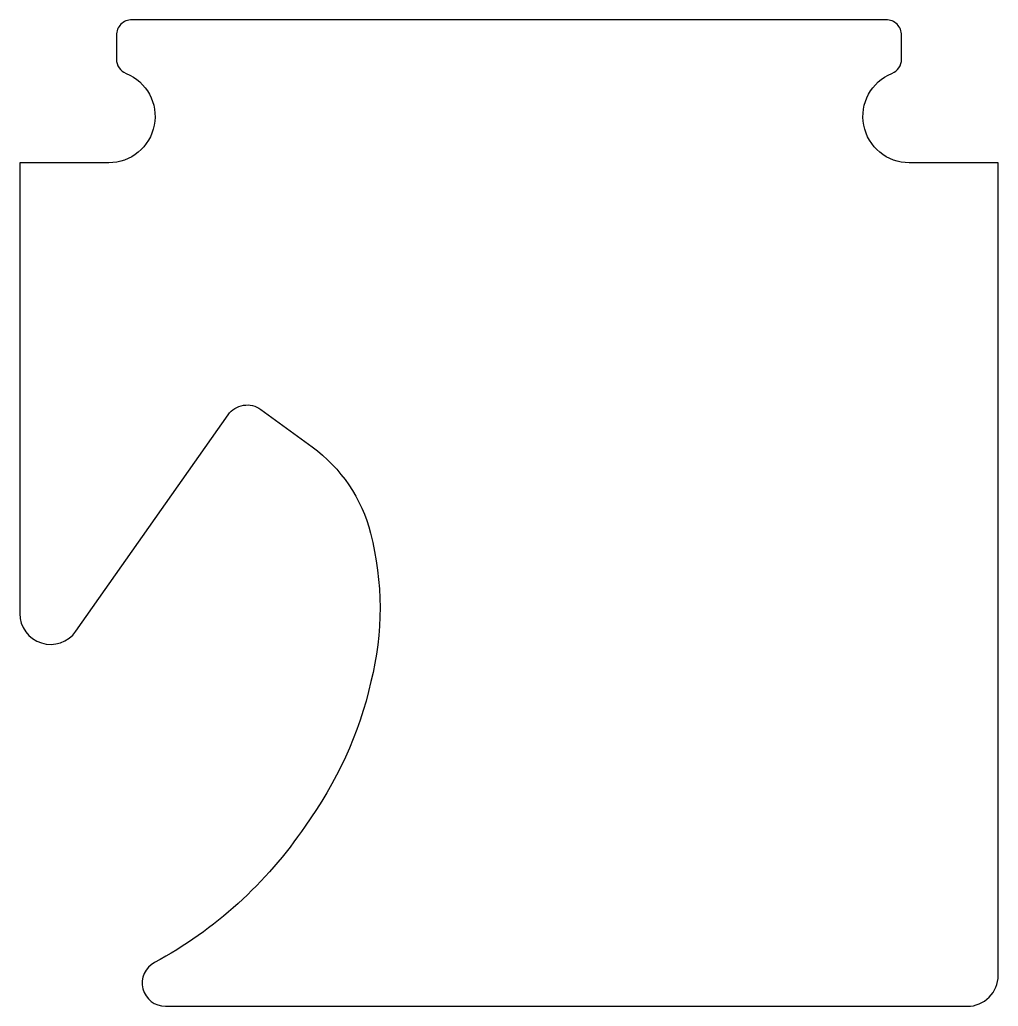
# Model space of a CAD drawing. Extents: x 179 to 191.6, y 225.1 to 237.8.
import ezdxf

# ---------------------------------------------------------------- set-up
doc = ezdxf.new("R2010")
doc.units = 0
doc.layers.get('0').update_dxf_attribs({"linetype": 'CONTINUOUS'})

msp = doc.modelspace()

# ---------------------------------------------------------------- linework, layer by layer
msp.add_lwpolyline([(183.499, 229.287, -0.102339), (182.646, 227.419, -0.121717), (180.7, 225.654, 0.78114), (180.841, 225.089), (191.211, 225.089, 0.414214), (191.611, 225.489), (191.611, 235.997), (190.461, 235.997, -0.824158), (190.236, 237.154, 0.305615), (190.361, 237.339), (190.361, 237.647, 0.414214), (190.161, 237.847), (180.407, 237.847, 0.414214), (180.207, 237.647), (180.207, 237.339, 0.305615), (180.332, 237.154, -0.824158), (180.107, 235.997), (178.957, 235.997), (178.957, 230.169, 0.732406), (179.684, 229.939), (181.653, 232.738, -0.419056), (182.075, 232.808), (182.739, 232.324, -0.172814), (183.494, 231.207, -0.124456)], format="xyb", close=True)

doc.saveas('drawing.dxf')
